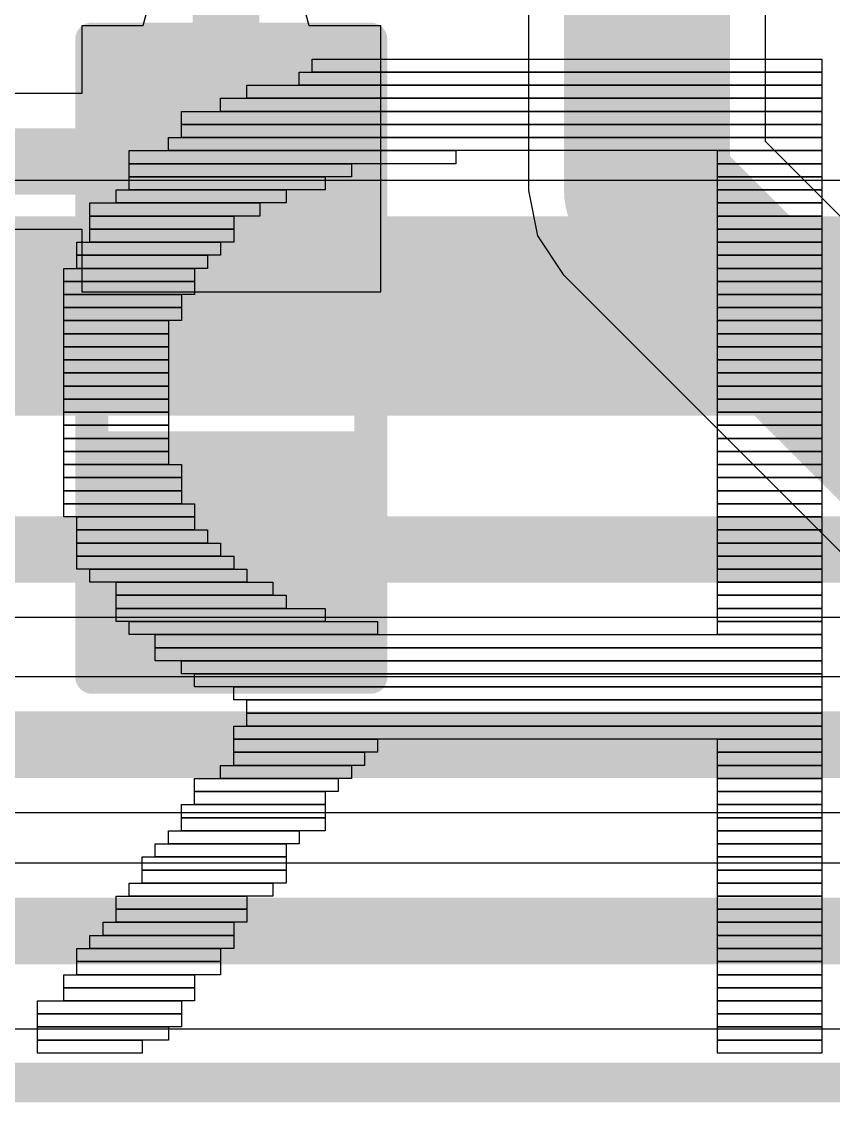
# Model space of a CAD drawing. Header units: inches. Extents: x -25 to 271, y -41 to 15.
# Drawn here: x 25.761 to 28.866, y -38.065 to -33.933 of the extents above; entities that cross this region are included whole.
import ezdxf

# ---------------------------------------------------------------- set-up
doc = ezdxf.new("R2010")
doc.units = ezdxf.units.IN
for name, color, linetype in [('Board_outline', 216, 'Continuous'), ('Bottom Layer', 5, 'Continuous'), ('Bottom Overlay', 54, 'Continuous'), ('Top Glue Points', 56, 'Continuous'), ('Top Layer', 1, 'Continuous'), ('Top Overlay', 2, 'Continuous'), ('Top Paste', 8, 'Continuous'), ('Top Solder', 216, 'Continuous')]:
    doc.layers.add(name, color=color, linetype=linetype)

# ---------------------------------------------------------------- blocks, each defined once
blk = doc.blocks.new('RES_0603_109')
at = {"layer": 'Top Layer'}
for points in [[(-0.381, 0.4445), (-0.381, -0.4445), (-1.143, -0.4445), (-1.143, 0.4445)], [(1.143, 0.4445), (1.143, -0.4445), (0.381, -0.4445), (0.381, 0.4445)]]:
    blk.add_hatch(color=1, dxfattribs=at).paths.add_polyline_path(points)
at = {"layer": 'Top Paste'}
for points in [[(-0.381, 0.4445), (-0.381, -0.4445), (-1.143, -0.4445), (-1.143, 0.4445)], [(1.143, 0.4445), (1.143, -0.4445), (0.381, -0.4445), (0.381, 0.4445)]]:
    blk.add_hatch(color=8, dxfattribs=at).paths.add_polyline_path(points)
at = {"layer": 'Top Solder'}
for points in [[(-0.2794, 0.5461), (-0.2794, -0.5461), (-1.2446, -0.5461), (-1.2446, 0.5461)], [(1.2446, 0.5461), (1.2446, -0.5461), (0.2794, -0.5461), (0.2794, 0.5461)]]:
    blk.add_hatch(color=216, dxfattribs=at).paths.add_polyline_path(points)
at = {"layer": 'Top Overlay'}
for points in [[(-1.2192, 0.5334, 0.127, 0.127, 0), (-1.2192, -0.5334, 0.127, 0.127, 0)], [(-1.2192, 0.5334, 0.127, 0.127, 0), (1.2192, 0.5334, 0.127, 0.127, 0)], [(1.2192, 0.5334, 0.127, 0.127, 0), (1.2192, -0.5334, 0.127, 0.127, 0)], [(-1.2192, -0.5334, 0.127, 0.127, 0), (1.2192, -0.5334, 0.127, 0.127, 0)]]:
    blk.add_lwpolyline(points, format="xyseb", dxfattribs=at)
for points in [[(-1.25095, 0.5334, 0.0635, 0.0635, 1), (-1.18745, 0.5334, 0.0635, 0.0635, 1)], [(-1.25095, 0.5334, 0.0635, 0.0635, 1), (-1.18745, 0.5334, 0.0635, 0.0635, 1)], [(1.18745, 0.5334, 0.0635, 0.0635, 1), (1.25095, 0.5334, 0.0635, 0.0635, 1)], [(1.18745, 0.5334, 0.0635, 0.0635, 1), (1.25095, 0.5334, 0.0635, 0.0635, 1)], [(-1.25095, -0.5334, 0.0635, 0.0635, 1), (-1.18745, -0.5334, 0.0635, 0.0635, 1)], [(-1.25095, -0.5334, 0.0635, 0.0635, 1), (-1.18745, -0.5334, 0.0635, 0.0635, 1)], [(1.18745, -0.5334, 0.0635, 0.0635, 1), (1.25095, -0.5334, 0.0635, 0.0635, 1)], [(1.18745, -0.5334, 0.0635, 0.0635, 1), (1.25095, -0.5334, 0.0635, 0.0635, 1)]]:
    blk.add_lwpolyline(points, format="xyseb", close=True, dxfattribs=at)

msp = doc.modelspace()

# ---------------------------------------------------------------- hatches: boundary and pattern name
at = {"layer": 'Top Glue Points'}
msp.add_hatch(color=56, dxfattribs=at).paths.add_polyline_path([(26.943, -34.9758), (26.1429, -34.9758), (26.1429, -35.3756), (26.943, -35.3756)])

# ---------------------------------------------------------------- linework, layer by layer
at = {"layer": 'Board_outline'}
msp.add_lwpolyline([(-16.5189, -37.9885, 0.1524, 0.1524, 0), (73.4812, -37.9885, 0.1524, 0.1524, 0)], format="xyseb", dxfattribs=at)
at = {"layer": 'Bottom Layer'}
for p, q in [((33.8351, -34.5403), (13.2973, -34.5403)), ((18.7173, -36.2105), (45.7124, -36.2105)), ((47.3962, -36.4385), (18.6444, -36.4385)), ((21.5984, -36.9565), (42.1181, -36.9565)), ((42.1176, -37.1504), (21.599, -37.1504))]:
    msp.add_line(p, q, dxfattribs=at)
for points in [[(11.881, -35.0582, 0.762, 0.762, 0), (40.9514, -35.0582, 0.762, 0.762, 0)], [(18.3725, -35.9515, 0.254, 0.254, 0), (45.7124, -35.9515, 0.254, 0.254, 0)], [(12.1223, -36.6975, 0.254, 0.254, 0), (47.5035, -36.6975, 0.254, 0.254, 0)], [(21.2223, -37.4094, 0.254, 0.254, 0), (42.4942, -37.4094, 0.254, 0.254, 0)]]:
    msp.add_lwpolyline(points, format="xyseb", dxfattribs=at)
at = {"layer": 'Bottom Overlay'}
for p, q in [((26.8723, -34.1264), (26.8723, -34.0764)), ((26.8723, -34.0764), (28.8223, -34.0764)), ((28.8223, -34.0764), (28.8223, -34.1264)), ((26.8223, -34.1765), (26.8223, -34.1264)), ((26.8223, -34.1264), (28.8223, -34.1264)), ((28.8223, -34.1264), (26.8723, -34.1264)), ((28.8223, -34.1264), (28.8223, -34.1765)), ((26.6224, -34.2265), (26.6224, -34.1765)), ((26.6224, -34.1765), (28.8223, -34.1765)), ((28.8223, -34.1765), (26.8223, -34.1765)), ((28.8223, -34.1765), (28.8223, -34.2265)), ((26.5223, -34.2765), (26.5223, -34.2265)), ((26.5223, -34.2265), (28.8223, -34.2265)), ((28.8223, -34.2265), (26.6224, -34.2265)), ((28.8223, -34.2265), (28.8223, -34.2765)), ((26.3724, -34.3266), (26.3724, -34.2765)), ((26.3724, -34.2765), (28.8223, -34.2765)), ((28.8223, -34.2765), (26.5223, -34.2765)), ((28.8223, -34.2765), (28.8223, -34.3266)), ((28.8223, -34.3266), (26.3724, -34.3266)), ((26.3724, -34.3764), (26.3724, -34.3266)), ((26.3724, -34.3266), (28.8223, -34.3266)), ((28.8223, -34.3266), (28.8223, -34.3764)), ((26.3224, -34.4264), (26.3224, -34.3764)), ((26.3224, -34.3764), (28.8223, -34.3764)), ((28.8223, -34.3764), (26.3724, -34.3764)), ((28.8223, -34.3764), (28.8223, -34.4264)), ((26.1723, -34.4764), (26.1723, -34.4264)), ((26.1723, -34.4264), (27.4225, -34.4264)), ((28.8223, -34.4264), (26.3224, -34.4264)), ((27.4225, -34.4264), (27.4225, -34.4764)), ((28.4225, -34.4764), (28.4225, -34.4264)), ((28.4225, -34.4264), (28.8223, -34.4264)), ((28.8223, -34.4264), (28.8223, -34.4764)), ((26.1723, -34.5265), (26.1723, -34.4764)), ((26.1723, -34.4764), (27.0224, -34.4764)), ((27.4225, -34.4764), (26.1723, -34.4764)), ((27.0224, -34.4764), (27.0224, -34.5265)), ((28.8223, -34.4764), (28.4225, -34.4764)), ((28.4225, -34.5265), (28.4225, -34.4764)), ((28.4225, -34.4764), (28.8223, -34.4764)), ((28.8223, -34.4764), (28.8223, -34.5265)), ((27.0224, -34.5265), (26.1723, -34.5265)), ((26.1723, -34.5765), (26.1723, -34.5265)), ((26.1723, -34.5265), (26.9223, -34.5265)), ((26.9223, -34.5265), (26.9223, -34.5765)), ((28.8223, -34.5265), (28.4225, -34.5265)), ((28.4225, -34.5765), (28.4225, -34.5265)), ((28.4225, -34.5265), (28.8223, -34.5265)), ((28.8223, -34.5265), (28.8223, -34.5765)), ((26.1225, -34.6266), (26.1225, -34.5765)), ((26.1225, -34.5765), (26.7725, -34.5765)), ((26.9223, -34.5765), (26.1723, -34.5765)), ((26.7725, -34.5765), (26.7725, -34.6266)), ((28.8223, -34.5765), (28.4225, -34.5765)), ((28.4225, -34.6266), (28.4225, -34.5765)), ((28.4225, -34.5765), (28.8223, -34.5765)), ((28.8223, -34.5765), (28.8223, -34.6266)), ((26.0224, -34.6766), (26.0224, -34.6266)), ((26.0224, -34.6266), (26.6724, -34.6266)), ((26.7725, -34.6266), (26.1225, -34.6266)), ((26.6724, -34.6266), (26.6724, -34.6766)), ((28.4225, -34.6766), (28.4225, -34.6266)), ((28.4225, -34.6266), (28.8223, -34.6266)), ((28.8223, -34.6266), (28.4225, -34.6266)), ((28.8223, -34.6266), (28.8223, -34.6766)), ((26.0224, -34.7264), (26.0224, -34.6766)), ((26.0224, -34.6766), (26.5723, -34.6766)), ((26.6724, -34.6766), (26.0224, -34.6766)), ((26.5723, -34.6766), (26.5723, -34.7264)), ((28.4225, -34.7264), (28.4225, -34.6766)), ((28.4225, -34.6766), (28.8223, -34.6766)), ((28.8223, -34.6766), (28.4225, -34.6766)), ((28.8223, -34.6766), (28.8223, -34.7264)), ((26.5723, -34.7264), (26.0224, -34.7264)), ((26.0224, -34.7764), (26.0224, -34.7264)), ((26.0224, -34.7264), (26.5723, -34.7264)), ((26.5723, -34.7264), (26.5723, -34.7764)), ((28.8223, -34.7264), (28.4225, -34.7264)), ((28.4225, -34.7764), (28.4225, -34.7264)), ((28.4225, -34.7264), (28.8223, -34.7264)), ((28.8223, -34.7264), (28.8223, -34.7764)), ((25.9724, -34.8264), (25.9724, -34.7764)), ((25.9724, -34.7764), (26.5223, -34.7764)), ((26.5723, -34.7764), (26.0224, -34.7764)), ((26.5223, -34.7764), (26.5223, -34.8264)), ((28.4225, -34.8264), (28.4225, -34.7764)), ((28.4225, -34.7764), (28.8223, -34.7764)), ((28.8223, -34.7764), (28.4225, -34.7764)), ((28.8223, -34.7764), (28.8223, -34.8264)), ((25.9724, -34.8765), (25.9724, -34.8264)), ((25.9724, -34.8264), (26.4723, -34.8264)), ((26.5223, -34.8264), (25.9724, -34.8264)), ((26.4723, -34.8264), (26.4723, -34.8765)), ((28.8223, -34.8264), (28.4225, -34.8264)), ((28.4225, -34.8765), (28.4225, -34.8264)), ((28.4225, -34.8264), (28.8223, -34.8264)), ((28.8223, -34.8264), (28.8223, -34.8765)), ((25.9224, -34.9265), (25.9224, -34.8765)), ((25.9224, -34.8765), (26.4225, -34.8765)), ((26.4723, -34.8765), (25.9724, -34.8765)), ((26.4225, -34.8765), (26.4225, -34.9265)), ((28.8223, -34.8765), (28.4225, -34.8765)), ((28.4225, -34.9265), (28.4225, -34.8765)), ((28.4225, -34.8765), (28.8223, -34.8765)), ((28.8223, -34.8765), (28.8223, -34.9265)), ((26.4225, -34.9265), (25.9224, -34.9265)), ((25.9224, -34.9766), (25.9224, -34.9265)), ((25.9224, -34.9265), (26.4225, -34.9265)), ((26.4225, -34.9265), (26.4225, -34.9766)), ((28.8223, -34.9265), (28.4225, -34.9265)), ((28.4225, -34.9766), (28.4225, -34.9265)), ((28.4225, -34.9265), (28.8223, -34.9265)), ((28.8223, -34.9265), (28.8223, -34.9766)), ((26.4225, -34.9766), (25.9224, -34.9766)), ((25.9224, -35.0266), (25.9224, -34.9766)), ((25.9224, -34.9766), (26.3724, -34.9766)), ((26.3724, -34.9766), (26.3724, -35.0266)), ((28.4225, -35.0266), (28.4225, -34.9766)), ((28.4225, -34.9766), (28.8223, -34.9766)), ((28.8223, -34.9766), (28.4225, -34.9766)), ((28.8223, -34.9766), (28.8223, -35.0266)), ((26.3724, -35.0266), (25.9224, -35.0266)), ((25.9224, -35.0764), (25.9224, -35.0266)), ((25.9224, -35.0266), (26.3724, -35.0266)), ((26.3724, -35.0266), (26.3724, -35.0764)), ((28.8223, -35.0266), (28.4225, -35.0266)), ((28.4225, -35.0764), (28.4225, -35.0266)), ((28.4225, -35.0266), (28.8223, -35.0266)), ((28.8223, -35.0266), (28.8223, -35.0764)), ((26.3724, -35.0764), (25.9224, -35.0764)), ((25.9224, -35.1264), (25.9224, -35.0764)), ((25.9224, -35.0764), (26.3224, -35.0764)), ((26.3224, -35.0764), (26.3224, -35.1264)), ((28.8223, -35.0764), (28.4225, -35.0764)), ((28.4225, -35.1264), (28.4225, -35.0764)), ((28.4225, -35.0764), (28.8223, -35.0764)), ((28.8223, -35.0764), (28.8223, -35.1264)), ((25.9224, -35.1765), (25.9224, -35.1264)), ((25.9224, -35.1264), (26.3224, -35.1264)), ((26.3224, -35.1264), (25.9224, -35.1264)), ((26.3224, -35.1264), (26.3224, -35.1765)), ((28.4225, -35.1765), (28.4225, -35.1264)), ((28.4225, -35.1264), (28.8223, -35.1264)), ((28.8223, -35.1264), (28.4225, -35.1264)), ((28.8223, -35.1264), (28.8223, -35.1765)), ((26.3224, -35.1765), (25.9224, -35.1765)), ((25.9224, -35.2265), (25.9224, -35.1765)), ((25.9224, -35.1765), (26.3224, -35.1765)), ((26.3224, -35.1765), (26.3224, -35.2265)), ((28.8223, -35.1765), (28.4225, -35.1765)), ((28.4225, -35.2265), (28.4225, -35.1765)), ((28.4225, -35.1765), (28.8223, -35.1765)), ((28.8223, -35.1765), (28.8223, -35.2265)), ((26.3224, -35.2265), (25.9224, -35.2265)), ((25.9224, -35.2765), (25.9224, -35.2265)), ((25.9224, -35.2265), (26.3224, -35.2265)), ((26.3224, -35.2265), (26.3224, -35.2765)), ((28.4225, -35.2765), (28.4225, -35.2265)), ((28.4225, -35.2265), (28.8223, -35.2265)), ((28.8223, -35.2265), (28.4225, -35.2265)), ((28.8223, -35.2265), (28.8223, -35.2765)), ((26.3224, -35.2765), (25.9224, -35.2765)), ((25.9224, -35.3266), (25.9224, -35.2765)), ((25.9224, -35.2765), (26.3224, -35.2765)), ((26.3224, -35.2765), (26.3224, -35.3266)), ((28.4225, -35.3266), (28.4225, -35.2765)), ((28.4225, -35.2765), (28.8223, -35.2765)), ((28.8223, -35.2765), (28.4225, -35.2765)), ((28.8223, -35.2765), (28.8223, -35.3266)), ((26.3224, -35.3266), (25.9224, -35.3266)), ((25.9224, -35.3764), (25.9224, -35.3266)), ((25.9224, -35.3266), (26.3224, -35.3266)), ((26.3224, -35.3266), (26.3224, -35.3764)), ((28.4225, -35.3764), (28.4225, -35.3266)), ((28.4225, -35.3266), (28.8223, -35.3266)), ((28.8223, -35.3266), (28.4225, -35.3266)), ((28.8223, -35.3266), (28.8223, -35.3764)), ((26.3224, -35.3764), (25.9224, -35.3764)), ((25.9224, -35.4264), (25.9224, -35.3764)), ((25.9224, -35.3764), (26.3224, -35.3764)), ((26.3224, -35.3764), (26.3224, -35.4264)), ((28.8223, -35.3764), (28.4225, -35.3764)), ((28.4225, -35.4264), (28.4225, -35.3764)), ((28.4225, -35.3764), (28.8223, -35.3764)), ((28.8223, -35.3764), (28.8223, -35.4264)), ((25.9224, -35.4764), (25.9224, -35.4264)), ((25.9224, -35.4264), (26.3224, -35.4264)), ((26.3224, -35.4264), (25.9224, -35.4264)), ((26.3224, -35.4264), (26.3224, -35.4764)), ((28.4225, -35.4764), (28.4225, -35.4264)), ((28.4225, -35.4264), (28.8223, -35.4264)), ((28.8223, -35.4264), (28.4225, -35.4264)), ((28.8223, -35.4264), (28.8223, -35.4764)), ((25.9224, -35.5265), (25.9224, -35.4764)), ((25.9224, -35.4764), (26.3224, -35.4764)), ((26.3224, -35.4764), (25.9224, -35.4764)), ((26.3224, -35.4764), (26.3224, -35.5265)), ((28.8223, -35.4764), (28.4225, -35.4764)), ((28.4225, -35.5265), (28.4225, -35.4764)), ((28.4225, -35.4764), (28.8223, -35.4764)), ((28.8223, -35.4764), (28.8223, -35.5265)), ((26.3224, -35.5265), (25.9224, -35.5265)), ((25.9224, -35.5765), (25.9224, -35.5265)), ((25.9224, -35.5265), (26.3224, -35.5265)), ((26.3224, -35.5265), (26.3224, -35.5765)), ((28.4225, -35.5765), (28.4225, -35.5265)), ((28.4225, -35.5265), (28.8223, -35.5265)), ((28.8223, -35.5265), (28.4225, -35.5265)), ((28.8223, -35.5265), (28.8223, -35.5765)), ((26.3224, -35.5765), (25.9224, -35.5765)), ((25.9224, -35.6265), (25.9224, -35.5765)), ((25.9224, -35.5765), (26.3224, -35.5765)), ((26.3224, -35.5765), (26.3224, -35.6265)), ((28.4225, -35.6265), (28.4225, -35.5765)), ((28.4225, -35.5765), (28.8223, -35.5765)), ((28.8223, -35.5765), (28.4225, -35.5765)), ((28.8223, -35.5765), (28.8223, -35.6265)), ((26.3224, -35.6265), (25.9224, -35.6265)), ((25.9224, -35.6766), (25.9224, -35.6265)), ((25.9224, -35.6265), (26.3724, -35.6265)), ((26.3724, -35.6265), (26.3724, -35.6766)), ((28.8223, -35.6265), (28.4225, -35.6265)), ((28.4225, -35.6766), (28.4225, -35.6265)), ((28.4225, -35.6265), (28.8223, -35.6265)), ((28.8223, -35.6265), (28.8223, -35.6766)), ((26.3724, -35.6766), (25.9224, -35.6766)), ((25.9224, -35.7264), (25.9224, -35.6766)), ((25.9224, -35.6766), (26.3724, -35.6766)), ((26.3724, -35.6766), (26.3724, -35.7264)), ((28.8223, -35.6766), (28.4225, -35.6766)), ((28.4225, -35.7264), (28.4225, -35.6766)), ((28.4225, -35.6766), (28.8223, -35.6766)), ((28.8223, -35.6766), (28.8223, -35.7264)), ((25.9224, -35.7764), (25.9224, -35.7264)), ((25.9224, -35.7264), (26.3724, -35.7264)), ((26.3724, -35.7264), (25.9224, -35.7264)), ((26.3724, -35.7264), (26.3724, -35.7764)), ((28.8223, -35.7264), (28.4225, -35.7264)), ((28.4225, -35.7764), (28.4225, -35.7264)), ((28.4225, -35.7264), (28.8223, -35.7264)), ((28.8223, -35.7264), (28.8223, -35.7764)), ((26.3724, -35.7764), (25.9224, -35.7764)), ((25.9224, -35.8264), (25.9224, -35.7764)), ((25.9224, -35.7764), (26.4225, -35.7764)), ((26.4225, -35.7764), (26.4225, -35.8264)), ((28.8223, -35.7764), (28.4225, -35.7764)), ((28.4225, -35.8264), (28.4225, -35.7764)), ((28.4225, -35.7764), (28.8223, -35.7764)), ((28.8223, -35.7764), (28.8223, -35.8264)), ((26.4225, -35.8264), (25.9224, -35.8264)), ((25.9724, -35.8765), (25.9724, -35.8264)), ((25.9724, -35.8264), (26.4225, -35.8264)), ((26.4225, -35.8264), (26.4225, -35.8765)), ((28.8223, -35.8264), (28.4225, -35.8264)), ((28.4225, -35.8765), (28.4225, -35.8264)), ((28.4225, -35.8264), (28.8223, -35.8264)), ((28.8223, -35.8264), (28.8223, -35.8765)), ((26.4225, -35.8765), (25.9724, -35.8765)), ((25.9724, -35.9265), (25.9724, -35.8765)), ((25.9724, -35.8765), (26.4723, -35.8765)), ((26.4723, -35.8765), (26.4723, -35.9265)), ((28.8223, -35.8765), (28.4225, -35.8765)), ((28.4225, -35.9265), (28.4225, -35.8765)), ((28.4225, -35.8765), (28.8223, -35.8765)), ((28.8223, -35.8765), (28.8223, -35.9265)), ((26.4723, -35.9265), (25.9724, -35.9265)), ((25.9724, -35.9766), (25.9724, -35.9265)), ((25.9724, -35.9265), (26.5223, -35.9265)), ((26.5223, -35.9265), (26.5223, -35.9766)), ((28.8223, -35.9265), (28.4225, -35.9265)), ((28.4225, -35.9766), (28.4225, -35.9265)), ((28.4225, -35.9265), (28.8223, -35.9265)), ((28.8223, -35.9265), (28.8223, -35.9766)), ((26.5223, -35.9766), (25.9724, -35.9766)), ((25.9724, -36.0266), (25.9724, -35.9766)), ((25.9724, -35.9766), (26.5723, -35.9766)), ((26.5723, -35.9766), (26.5723, -36.0266)), ((28.8223, -35.9766), (28.4225, -35.9766)), ((28.4225, -36.0266), (28.4225, -35.9766)), ((28.4225, -35.9766), (28.8223, -35.9766)), ((28.8223, -35.9766), (28.8223, -36.0266)), ((26.5723, -36.0266), (25.9724, -36.0266)), ((26.0224, -36.0764), (26.0224, -36.0266)), ((26.0224, -36.0266), (26.6224, -36.0266)), ((26.6224, -36.0266), (26.6224, -36.0764)), ((28.8223, -36.0266), (28.4225, -36.0266)), ((28.4225, -36.0764), (28.4225, -36.0266)), ((28.4225, -36.0266), (28.8223, -36.0266)), ((28.8223, -36.0266), (28.8223, -36.0764)), ((26.6224, -36.0764), (26.0224, -36.0764)), ((26.1225, -36.1264), (26.1225, -36.0764)), ((26.1225, -36.0764), (26.7225, -36.0764)), ((26.7225, -36.0764), (26.7225, -36.1264)), ((28.4225, -36.1264), (28.4225, -36.0764)), ((28.4225, -36.0764), (28.8223, -36.0764)), ((28.8223, -36.0764), (28.4225, -36.0764)), ((28.8223, -36.0764), (28.8223, -36.1264)), ((26.7225, -36.1264), (26.1225, -36.1264)), ((26.1225, -36.1765), (26.1225, -36.1264)), ((26.1225, -36.1264), (26.7725, -36.1264)), ((26.7725, -36.1264), (26.7725, -36.1765)), ((28.8223, -36.1264), (28.4225, -36.1264)), ((28.4225, -36.1765), (28.4225, -36.1264)), ((28.4225, -36.1264), (28.8223, -36.1264)), ((28.8223, -36.1264), (28.8223, -36.1765)), ((26.7725, -36.1765), (26.1225, -36.1765)), ((26.1225, -36.2265), (26.1225, -36.1765)), ((26.1225, -36.1765), (26.9223, -36.1765)), ((26.9223, -36.1765), (26.9223, -36.2265)), ((28.8223, -36.1765), (28.4225, -36.1765)), ((28.4225, -36.2265), (28.4225, -36.1765)), ((28.4225, -36.1765), (28.8223, -36.1765)), ((28.8223, -36.1765), (28.8223, -36.2265)), ((26.9223, -36.2265), (26.1225, -36.2265)), ((26.1723, -36.2765), (26.1723, -36.2265)), ((26.1723, -36.2265), (27.1225, -36.2265)), ((27.1225, -36.2265), (27.1225, -36.2765)), ((28.4225, -36.2765), (28.4225, -36.2265)), ((28.4225, -36.2265), (28.8223, -36.2265)), ((28.8223, -36.2265), (28.4225, -36.2265)), ((28.8223, -36.2265), (28.8223, -36.2765)), ((27.1225, -36.2765), (26.1723, -36.2765)), ((26.2724, -36.3266), (26.2724, -36.2765)), ((26.2724, -36.2765), (28.8223, -36.2765)), ((28.8223, -36.2765), (28.4225, -36.2765)), ((28.8223, -36.2765), (28.8223, -36.3266)), ((28.8223, -36.3266), (26.2724, -36.3266)), ((26.2724, -36.3764), (26.2724, -36.3266)), ((26.2724, -36.3266), (28.8223, -36.3266)), ((28.8223, -36.3266), (28.8223, -36.3764)), ((28.8223, -36.3764), (26.2724, -36.3764)), ((26.3724, -36.4264), (26.3724, -36.3764)), ((26.3724, -36.3764), (28.8223, -36.3764)), ((28.8223, -36.3764), (28.8223, -36.4264)), ((28.8223, -36.4264), (26.3724, -36.4264)), ((26.4225, -36.4764), (26.4225, -36.4264)), ((26.4225, -36.4264), (28.8223, -36.4264)), ((28.8223, -36.4264), (28.8223, -36.4764)), ((28.8223, -36.4764), (26.4225, -36.4764)), ((26.5723, -36.5265), (26.5723, -36.4764)), ((26.5723, -36.4764), (28.8223, -36.4764)), ((28.8223, -36.4764), (28.8223, -36.5265)), ((28.8223, -36.5265), (26.5723, -36.5265)), ((26.6224, -36.5765), (26.6224, -36.5265)), ((26.6224, -36.5265), (28.8223, -36.5265)), ((28.8223, -36.5265), (28.8223, -36.5765)), ((26.6224, -36.6265), (26.6224, -36.5765)), ((26.6224, -36.5765), (28.8223, -36.5765)), ((28.8223, -36.5765), (26.6224, -36.5765)), ((28.8223, -36.5765), (28.8223, -36.6265)), ((26.5723, -36.6766), (26.5723, -36.6265)), ((26.5723, -36.6265), (28.8223, -36.6265)), ((28.8223, -36.6265), (26.6224, -36.6265)), ((28.8223, -36.6265), (28.8223, -36.6766)), ((28.8223, -36.6766), (26.5723, -36.6766)), ((26.5723, -36.7264), (26.5723, -36.6766)), ((26.5723, -36.6766), (27.1225, -36.6766)), ((27.1225, -36.6766), (27.1225, -36.7264)), ((28.4225, -36.7264), (28.4225, -36.6766)), ((28.4225, -36.6766), (28.8223, -36.6766)), ((28.8223, -36.6766), (28.8223, -36.7264)), ((27.1225, -36.7264), (26.5723, -36.7264)), ((26.5723, -36.7764), (26.5723, -36.7264)), ((26.5723, -36.7264), (27.0725, -36.7264)), ((27.0725, -36.7264), (27.0725, -36.7764)), ((28.8223, -36.7264), (28.4225, -36.7264)), ((28.4225, -36.7764), (28.4225, -36.7264)), ((28.4225, -36.7264), (28.8223, -36.7264)), ((28.8223, -36.7264), (28.8223, -36.7764)), ((26.5223, -36.8264), (26.5223, -36.7764)), ((26.5223, -36.7764), (27.0224, -36.7764)), ((27.0725, -36.7764), (26.5723, -36.7764)), ((27.0224, -36.7764), (27.0224, -36.8264)), ((28.8223, -36.7764), (28.4225, -36.7764)), ((28.4225, -36.8264), (28.4225, -36.7764)), ((28.4225, -36.7764), (28.8223, -36.7764)), ((28.8223, -36.7764), (28.8223, -36.8264)), ((26.4225, -36.8765), (26.4225, -36.8264)), ((26.4225, -36.8264), (26.9724, -36.8264)), ((27.0224, -36.8264), (26.5223, -36.8264)), ((26.9724, -36.8264), (26.9724, -36.8765)), ((28.8223, -36.8264), (28.4225, -36.8264)), ((28.4225, -36.8765), (28.4225, -36.8264)), ((28.4225, -36.8264), (28.8223, -36.8264)), ((28.8223, -36.8264), (28.8223, -36.8765)), ((26.4225, -36.9265), (26.4225, -36.8765)), ((26.4225, -36.8765), (26.9223, -36.8765)), ((26.9724, -36.8765), (26.4225, -36.8765)), ((26.9223, -36.8765), (26.9223, -36.9265)), ((28.4225, -36.9265), (28.4225, -36.8765)), ((28.4225, -36.8765), (28.8223, -36.8765)), ((28.8223, -36.8765), (28.4225, -36.8765)), ((28.8223, -36.8765), (28.8223, -36.9265)), ((26.3724, -36.9766), (26.3724, -36.9265)), ((26.3724, -36.9265), (26.9223, -36.9265)), ((26.9223, -36.9265), (26.4225, -36.9265)), ((26.9223, -36.9265), (26.9223, -36.9766)), ((28.8223, -36.9265), (28.4225, -36.9265)), ((28.4225, -36.9766), (28.4225, -36.9265)), ((28.4225, -36.9265), (28.8223, -36.9265)), ((28.8223, -36.9265), (28.8223, -36.9766)), ((26.9223, -36.9766), (26.3724, -36.9766)), ((26.3724, -37.0266), (26.3724, -36.9766)), ((26.3724, -36.9766), (26.9223, -36.9766)), ((26.9223, -36.9766), (26.9223, -37.0266)), ((28.4225, -37.0266), (28.4225, -36.9766)), ((28.4225, -36.9766), (28.8223, -36.9766)), ((28.8223, -36.9766), (28.4225, -36.9766)), ((28.8223, -36.9766), (28.8223, -37.0266)), ((26.3224, -37.0764), (26.3224, -37.0266)), ((26.3224, -37.0266), (26.8223, -37.0266)), ((26.9223, -37.0266), (26.3724, -37.0266)), ((26.8223, -37.0266), (26.8223, -37.0764)), ((28.4225, -37.0764), (28.4225, -37.0266)), ((28.4225, -37.0266), (28.8223, -37.0266)), ((28.8223, -37.0266), (28.4225, -37.0266)), ((28.8223, -37.0266), (28.8223, -37.0764)), ((26.2724, -37.1264), (26.2724, -37.0764)), ((26.2724, -37.0764), (26.7725, -37.0764)), ((26.8223, -37.0764), (26.3224, -37.0764)), ((26.7725, -37.0764), (26.7725, -37.1264)), ((28.4225, -37.1264), (28.4225, -37.0764)), ((28.4225, -37.0764), (28.8223, -37.0764)), ((28.8223, -37.0764), (28.4225, -37.0764)), ((28.8223, -37.0764), (28.8223, -37.1264)), ((26.2223, -37.1765), (26.2223, -37.1264)), ((26.2223, -37.1264), (26.7725, -37.1264)), ((26.7725, -37.1264), (26.2724, -37.1264)), ((26.7725, -37.1264), (26.7725, -37.1765)), ((28.4225, -37.1765), (28.4225, -37.1264)), ((28.4225, -37.1264), (28.8223, -37.1264)), ((28.8223, -37.1264), (28.4225, -37.1264)), ((28.8223, -37.1264), (28.8223, -37.1765)), ((26.2223, -37.2265), (26.2223, -37.1765)), ((26.2223, -37.1765), (26.7725, -37.1765)), ((26.7725, -37.1765), (26.2223, -37.1765)), ((26.7725, -37.1765), (26.7725, -37.2265)), ((28.4225, -37.2265), (28.4225, -37.1765)), ((28.4225, -37.1765), (28.8223, -37.1765)), ((28.8223, -37.1765), (28.4225, -37.1765)), ((28.8223, -37.1765), (28.8223, -37.2265)), ((26.1723, -37.2765), (26.1723, -37.2265)), ((26.1723, -37.2265), (26.7225, -37.2265)), ((26.7725, -37.2265), (26.2223, -37.2265)), ((26.7225, -37.2265), (26.7225, -37.2765)), ((28.4225, -37.2765), (28.4225, -37.2265)), ((28.4225, -37.2265), (28.8223, -37.2265)), ((28.8223, -37.2265), (28.4225, -37.2265)), ((28.8223, -37.2265), (28.8223, -37.2765)), ((26.1225, -37.3266), (26.1225, -37.2765)), ((26.1225, -37.2765), (26.6224, -37.2765)), ((26.7225, -37.2765), (26.1723, -37.2765)), ((26.6224, -37.2765), (26.6224, -37.3266)), ((28.4225, -37.3266), (28.4225, -37.2765)), ((28.4225, -37.2765), (28.8223, -37.2765)), ((28.8223, -37.2765), (28.4225, -37.2765)), ((28.8223, -37.2765), (28.8223, -37.3266)), ((26.1225, -37.3764), (26.1225, -37.3266)), ((26.1225, -37.3266), (26.6224, -37.3266)), ((26.6224, -37.3266), (26.1225, -37.3266)), ((26.6224, -37.3266), (26.6224, -37.3764)), ((28.8223, -37.3266), (28.4225, -37.3266)), ((28.4225, -37.3764), (28.4225, -37.3266)), ((28.4225, -37.3266), (28.8223, -37.3266)), ((28.8223, -37.3266), (28.8223, -37.3764)), ((26.0725, -37.4264), (26.0725, -37.3764)), ((26.0725, -37.3764), (26.5723, -37.3764)), ((26.6224, -37.3764), (26.1225, -37.3764)), ((26.5723, -37.3764), (26.5723, -37.4264)), ((28.8223, -37.3764), (28.4225, -37.3764)), ((28.4225, -37.4264), (28.4225, -37.3764)), ((28.4225, -37.3764), (28.8223, -37.3764)), ((28.8223, -37.3764), (28.8223, -37.4264)), ((26.0224, -37.4764), (26.0224, -37.4264)), ((26.0224, -37.4264), (26.5723, -37.4264)), ((26.5723, -37.4264), (26.0725, -37.4264)), ((26.5723, -37.4264), (26.5723, -37.4764)), ((28.8223, -37.4264), (28.4225, -37.4264)), ((28.4225, -37.4764), (28.4225, -37.4264)), ((28.4225, -37.4264), (28.8223, -37.4264)), ((28.8223, -37.4264), (28.8223, -37.4764)), ((25.9724, -37.5265), (25.9724, -37.4764)), ((25.9724, -37.4764), (26.5223, -37.4764)), ((26.5723, -37.4764), (26.0224, -37.4764)), ((26.5223, -37.4764), (26.5223, -37.5265)), ((28.8223, -37.4764), (28.4225, -37.4764)), ((28.4225, -37.5265), (28.4225, -37.4764)), ((28.4225, -37.4764), (28.8223, -37.4764)), ((28.8223, -37.4764), (28.8223, -37.5265)), ((26.5223, -37.5265), (25.9724, -37.5265)), ((25.9724, -37.5765), (25.9724, -37.5265)), ((25.9724, -37.5265), (26.5223, -37.5265)), ((26.5223, -37.5265), (26.5223, -37.5765)), ((28.8223, -37.5265), (28.4225, -37.5265)), ((28.4225, -37.5765), (28.4225, -37.5265)), ((28.4225, -37.5265), (28.8223, -37.5265)), ((28.8223, -37.5265), (28.8223, -37.5765)), ((25.9224, -37.6265), (25.9224, -37.5765)), ((25.9224, -37.5765), (26.4225, -37.5765)), ((26.5223, -37.5765), (25.9724, -37.5765)), ((26.4225, -37.5765), (26.4225, -37.6265)), ((28.8223, -37.5765), (28.4225, -37.5765)), ((28.4225, -37.6265), (28.4225, -37.5765)), ((28.4225, -37.5765), (28.8223, -37.5765)), ((28.8223, -37.5765), (28.8223, -37.6265)), ((26.4225, -37.6265), (25.9224, -37.6265)), ((25.9224, -37.6766), (25.9224, -37.6265)), ((25.9224, -37.6265), (26.4225, -37.6265)), ((26.4225, -37.6265), (26.4225, -37.6766)), ((28.8223, -37.6265), (28.4225, -37.6265)), ((28.4225, -37.6766), (28.4225, -37.6265)), ((28.4225, -37.6265), (28.8223, -37.6265)), ((28.8223, -37.6265), (28.8223, -37.6766)), ((25.8223, -37.7264), (25.8223, -37.6766)), ((25.8223, -37.6766), (26.3724, -37.6766)), ((26.4225, -37.6766), (25.9224, -37.6766)), ((26.3724, -37.6766), (26.3724, -37.7264)), ((28.8223, -37.6766), (28.4225, -37.6766)), ((28.4225, -37.7264), (28.4225, -37.6766)), ((28.4225, -37.6766), (28.8223, -37.6766)), ((28.8223, -37.6766), (28.8223, -37.7264)), ((26.3724, -37.7264), (25.8223, -37.7264)), ((25.8223, -37.7764), (25.8223, -37.7264)), ((25.8223, -37.7264), (26.3724, -37.7264)), ((26.3724, -37.7264), (26.3724, -37.7764)), ((28.8223, -37.7264), (28.4225, -37.7264)), ((28.4225, -37.7764), (28.4225, -37.7264)), ((28.4225, -37.7264), (28.8223, -37.7264)), ((28.8223, -37.7264), (28.8223, -37.7764)), ((26.3724, -37.7764), (25.8223, -37.7764)), ((25.8223, -37.8264), (25.8223, -37.7764)), ((25.8223, -37.7764), (26.3224, -37.7764)), ((26.3224, -37.7764), (26.3224, -37.8264)), ((28.8223, -37.7764), (28.4225, -37.7764)), ((28.4225, -37.8264), (28.4225, -37.7764)), ((28.4225, -37.7764), (28.8223, -37.7764)), ((28.8223, -37.7764), (28.8223, -37.8264)), ((25.8223, -37.8765), (25.8223, -37.8264)), ((25.8223, -37.8264), (26.2223, -37.8264)), ((26.3224, -37.8264), (25.8223, -37.8264)), ((26.2223, -37.8264), (26.2223, -37.8765)), ((28.8223, -37.8264), (28.4225, -37.8264)), ((28.4225, -37.8765), (28.4225, -37.8264)), ((28.4225, -37.8264), (28.8223, -37.8264)), ((28.8223, -37.8264), (28.8223, -37.8765)), ((26.2223, -37.8765), (25.8223, -37.8765)), ((28.8223, -37.8765), (28.4225, -37.8765))]:
    msp.add_line(p, q, dxfattribs=at)
at = {"layer": 'Top Layer'}
for p, q in [((28.6063, -34.3916), (28.6063, -31.8465)), ((27.6999, -32.0739), (27.6999, -34.5793)), ((26.2594, -33.8229), (26.2246, -33.9499)), ((26.8614, -33.9499), (26.8266, -33.8229)), ((26.2246, -33.9499), (25.9918, -33.9499)), ((25.9918, -33.9499), (25.9918, -34.2088)), ((27.1348, -33.9499), (26.8614, -33.9499)), ((27.1348, -34.9659), (27.1348, -33.9499)), ((25.9918, -34.2088), (25.6616, -34.2088)), ((31.2519, -37.0372), (28.6063, -34.3916)), ((27.6999, -34.5793), (27.7344, -34.7527)), ((25.6616, -34.7268), (25.9918, -34.7268)), ((25.9918, -34.7268), (25.9918, -34.9659)), ((27.7344, -34.7527), (27.8326, -34.8998)), ((27.8326, -34.8998), (30.6001, -37.6673)), ((25.9918, -34.9659), (27.1348, -34.9659)), ((30.5515, -37.7846), (21.6306, -37.7846))]:
    msp.add_line(p, q, dxfattribs=at)
for points in [[(28.1531, -34.5793, 0.635, 0.635, 0), (28.1531, -31.3385, 0.635, 0.635, 0)], [(26.543, -34.4475, 0.254, 0.254, 0), (26.543, -33.5026, 0.254, 0.254, 0)], [(28.1531, -34.5793, 0.635, 0.635, 0), (31.0642, -37.4904, 0.635, 0.635, 0)], [(26.543, -34.4475, 0.254, 0.254, 0), (26.5633, -34.4678, 0.254, 0.254, 0)], [(25.1, -34.4678, 0.254, 0.254, 0), (26.5633, -34.4678, 0.254, 0.254, 0)]]:
    msp.add_lwpolyline(points, format="xyseb", dxfattribs=at)
for points in [[(27.9944, -34.5793, 0.3175, 0.3175, 1), (28.3119, -34.5793, 0.3175, 0.3175, 1)], [(27.9944, -34.5793, 0.3175, 0.3175, 1), (28.3119, -34.5793, 0.3175, 0.3175, 1)], [(26.4795, -34.4475, 0.127, 0.127, 1), (26.6065, -34.4475, 0.127, 0.127, 1)], [(26.4795, -34.4475, 0.127, 0.127, 1), (26.6065, -34.4475, 0.127, 0.127, 1)], [(26.4998, -34.4678, 0.127, 0.127, 1), (26.6268, -34.4678, 0.127, 0.127, 1)], [(26.4998, -34.4678, 0.127, 0.127, 1), (26.6268, -34.4678, 0.127, 0.127, 1)]]:
    msp.add_lwpolyline(points, format="xyseb", close=True, dxfattribs=at)

# ---------------------------------------------------------------- block references
at = {"rotation": 90}
msp.add_blockref('RES_0603_109', (26.5633, -35.2199), dxfattribs=at)

doc.saveas('drawing.dxf')
